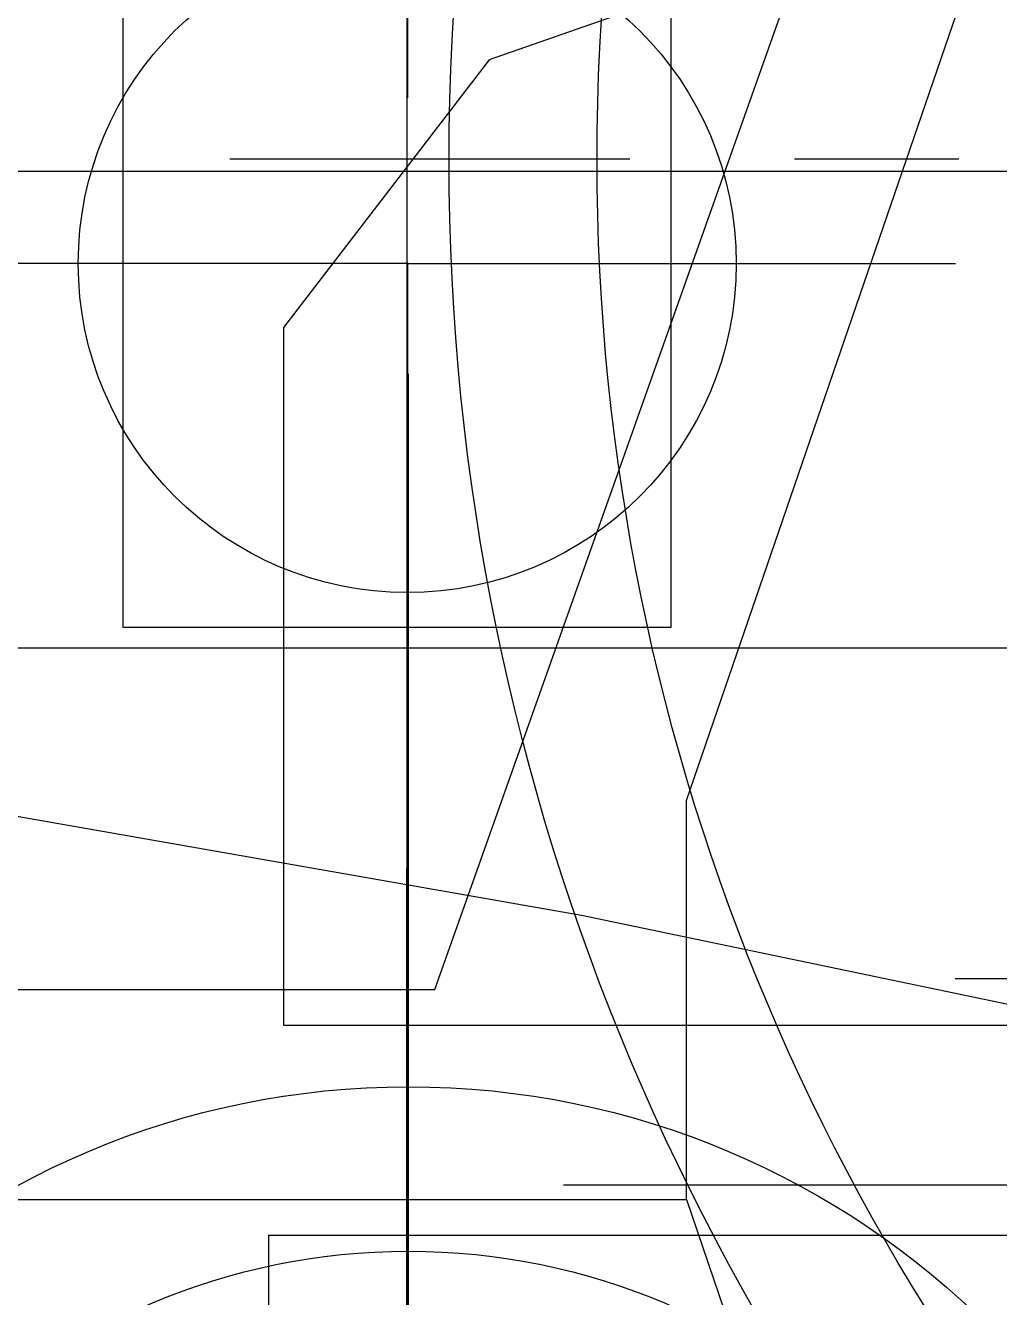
# Model space of a CAD drawing. Extents: x -381 to 213, y -63 to 250.
# Drawn here: x -121.54 to -112.65, y 18.19 to 29.79 of the extents above; entities that cross this region are included whole.
import ezdxf

# ---------------------------------------------------------------- set-up
doc = ezdxf.new("R2010")
doc.units = 0
doc.header["$MEASUREMENT"] = 0
for name, pattern in [('K5LT65535', [0]), ('K5LT_AXLED', [19.5, 15, -1.5, 1.5, -1.5]), ('K5LT_BASIC', [0])]:
    doc.linetypes.add(name, pattern=pattern)
doc.layers.add('Системный слой', color=7, linetype='Continuous')

# ---------------------------------------------------------------- blocks, each defined once
blk = doc.blocks.new('*U')
at = {"layer": 'Системный слой', "color": 30, "linetype": 'K5LT_AXLED'}
for p, q in [((94.013, 5.981), (94.013, 74.478)), ((94.013, 5.981), (94.013, 74.478)), ((94.013, 5.982), (94.013, 72.497)), ((94.013, 5.982), (94.013, 72.497)), ((94.013, 5.981), (94.013, 70.516)), ((94.013, 5.981), (94.013, 70.516)), ((94.013, 20.983), (94.013, 25.983)), ((94.013, 20.983), (94.013, 25.983)), ((94.013, 5.982), (94.013, 22.983)), ((94.013, 5.982), (94.013, 22.983)), ((-118.058, 12.608), (-118.058, 22.108)), ((94.013, 20.983), (89.013, 20.983)), ((94.013, 20.983), (89.013, 20.983)), ((94.013, 20.983), (99.013, 20.983)), ((94.013, 20.983), (94.013, 15.983)), ((94.013, 20.983), (99.013, 20.983)), ((94.013, 20.983), (94.013, 15.983)), ((-54.117, 5.679), (-54.117, 19.679)), ((-54.117, 5.679), (-54.117, 19.179)), ((-45.631, 14.164), (-49.131, 14.164)), ((-118.058, 12.608), (-127.558, 12.608)), ((-21.536, -16.111), (-21.536, 5.389)), ((-21.536, -16.111), (-21.536, 4.189)), ((-0.009, -0.168), (-23.159, -0.168)), ((-0.009, -0.168), (-21.809, -0.168))]:
    blk.add_line(p, q, dxfattribs=at)
at = {"layer": 'Системный слой', "color": 5, "linetype": 'K5LT_BASIC'}
for p, q in [((-120.649, 31.806), (-120.649, 24.306)), ((-115.649, 24.306), (-115.649, 31.806)), ((-120.649, 24.306), (-115.649, 24.306)), ((-44.617, 17.179), (-63.617, 17.179)), ((-168.83, -0.277), (156.17, -0.277))]:
    blk.add_line(p, q, dxfattribs=at)
blk = doc.blocks.new('*F')
at = {"layer": 'Системный слой', "color": 5, "linetype": 'K5LT65535'}
for points in [[(-51.102, 49.761), (-128.234, 22.87), (-130.112, 20.429), (-130.112, 14.065), (-53.877, 14.065), (-43.829, 42.392), (-43.829, 45.933)], [(-51.58, 12.152), (-51.58, 15.788), (-42.68, 41.722), (-39.714, 44.689), (1.149, 44.689), (2.728, 43.11), (2.728, -18.333), (0.766, -21.534), (-1.148, -21.534)], [(128.857, 7.143), (119.127, 9.616), (108.601, 12.327), (95.602, 15.038), (84.677, 16.952), (74.549, 18.468), (64.596, 19.329)], [(61.31, -34.166), (-32.345, -34.121), (-47.082, -29.094), (-58.662, -6.988), (-60.958, -2.49), (-65.073, -0.385), (-75.983, 2.103), (-86.605, 2.103), (-95.888, 2.103), (-104.022, -0.385), (-108.998, -5.361), (-114.262, -13.687), (-130.243, -13.687), (-130.243, 12.152), (-51.58, 12.152), (-42.01, -15.983), (-39.427, -18.567), (-35.886, -20.385), (-31.867, -21.534), (54.835, -21.534), (57.084, -19.285), (57.084, 15.692), (64.596, 15.692), (64.622, 7.622)]]:
    blk.add_lwpolyline(points, dxfattribs=at)
at = {"layer": 'Системный слой', "color": 5, "linetype": 'K5LT_BASIC'}
for centre, radius in [((94.013, 5.981), 62.534), ((94.013, 5.981), 62.534), ((94.013, 5.981), 37.817), ((94.013, 5.981), 37.817), ((94.013, 5.981), 31.192), ((94.013, 5.981), 31.192), ((94.013, 5.982), 29.543), ((94.013, 5.982), 29.543), ((94.013, 20.983), 3), ((94.013, 20.983), 3), ((-0.009, -0.168), 21.15), ((-0.009, -0.168), 19.8), ((-54.117, 5.679), 7.5), ((-54.117, 5.679), 6), ((-21.536, -16.111), 19.5), ((-21.536, -16.111), 18.3)]:
    blk.add_circle(centre, radius, dxfattribs=at)
at = {"layer": 'Системный слой'}
blk.add_blockref('*U', (0, 0), dxfattribs=at)
blk.add_blockref('*U', (0, 0), dxfattribs=at)
blk.add_blockref('*U', (0, 0), dxfattribs=at)
blk.add_blockref('*U', (0, 0), dxfattribs=at)
blk.add_blockref('*U', (0, 0), dxfattribs=at)
blk.add_blockref('*U', (0, 0), dxfattribs=at)
blk.add_blockref('*U', (0, 0), dxfattribs=at)
blk.add_blockref('*U', (0, 0), dxfattribs=at)
blk.add_blockref('*U', (0, 0), dxfattribs=at)
blk.add_blockref('*U', (0, 0), dxfattribs=at)
blk.add_blockref('*U', (0, 0), dxfattribs=at)
blk.add_blockref('*U', (0, 0), dxfattribs=at)
blk.add_blockref('*U', (0, 0), dxfattribs=at)
blk.add_blockref('*U', (0, 0), dxfattribs=at)
blk.add_blockref('*U', (0, 0), dxfattribs=at)
blk.add_blockref('*U', (0, 0), dxfattribs=at)
blk.add_blockref('*U', (0, 0), dxfattribs=at)
blk.add_blockref('*U', (0, 0), dxfattribs=at)
blk.add_blockref('*U', (0, 0), dxfattribs=at)
blk.add_blockref('*U', (0, 0), dxfattribs=at)
blk.add_blockref('*U', (0, 0), dxfattribs=at)
blk.add_blockref('*U', (0, 0), dxfattribs=at)
blk.add_blockref('*U', (0, 0), dxfattribs=at)
blk.add_blockref('*U', (0, 0), dxfattribs=at)
blk.add_blockref('*U', (0, 0), dxfattribs=at)
blk.add_blockref('*U', (0, 0), dxfattribs=at)
blk.add_blockref('*U', (0, 0), dxfattribs=at)
blk.add_blockref('*U', (0, 0), dxfattribs=at)
blk.add_blockref('*U', (0, 0), dxfattribs=at)
blk.add_blockref('*U', (0, 0), dxfattribs=at)
blk.add_blockref('*U', (0, 0), dxfattribs=at)
blk.add_blockref('*U', (0, 0), dxfattribs=at)
blk.add_blockref('*U', (0, 0), dxfattribs=at)
blk.add_blockref('*U', (0, 0), dxfattribs=at)
blk.add_blockref('*U', (0, 0), dxfattribs=at)
blk.add_blockref('*U', (0, 0), dxfattribs=at)
blk.add_blockref('*U', (0, 0), dxfattribs=at)
blk.add_blockref('*U', (0, 0), dxfattribs=at)
blk.add_blockref('*U', (0, 0), dxfattribs=at)
blk.add_blockref('*U', (0, 0), dxfattribs=at)
blk.add_blockref('*U', (0, 0), dxfattribs=at)
blk.add_blockref('*U', (0, 0), dxfattribs=at)
blk.add_blockref('*U', (0, 0), dxfattribs=at)
blk.add_blockref('*U', (0, 0), dxfattribs=at)
blk.add_blockref('*U', (0, 0), dxfattribs=at)
blk.add_blockref('*U', (0, 0), dxfattribs=at)
blk.add_blockref('*U', (0, 0), dxfattribs=at)
blk.add_blockref('*U', (0, 0), dxfattribs=at)
blk.add_blockref('*U', (0, 0), dxfattribs=at)
blk.add_blockref('*U', (0, 0), dxfattribs=at)
blk.add_blockref('*U', (0, 0), dxfattribs=at)
blk.add_blockref('*U', (0, 0), dxfattribs=at)
blk.add_blockref('*U', (0, 0), dxfattribs=at)
blk.add_blockref('*U', (0, 0), dxfattribs=at)
blk.add_blockref('*U', (0, 0), dxfattribs=at)
blk.add_blockref('*U', (0, 0), dxfattribs=at)
blk.add_blockref('*U', (0, 0), dxfattribs=at)
blk.add_blockref('*U', (0, 0), dxfattribs=at)
blk.add_blockref('*U', (0, 0), dxfattribs=at)
blk.add_blockref('*U', (0, 0), dxfattribs=at)
blk.add_blockref('*U', (0, 0), dxfattribs=at)
blk.add_blockref('*U', (0, 0), dxfattribs=at)
blk.add_blockref('*U', (0, 0), dxfattribs=at)
blk.add_blockref('*U', (0, 0), dxfattribs=at)
blk.add_blockref('*U', (0, 0), dxfattribs=at)
blk.add_blockref('*U', (0, 0), dxfattribs=at)
blk.add_blockref('*U', (0, 0), dxfattribs=at)
blk.add_blockref('*U', (0, 0), dxfattribs=at)
blk.add_blockref('*U', (0, 0), dxfattribs=at)
blk.add_blockref('*U', (0, 0), dxfattribs=at)
blk.add_blockref('*U', (0, 0), dxfattribs=at)
blk.add_blockref('*U', (0, 0), dxfattribs=at)
blk.add_blockref('*U', (0, 0), dxfattribs=at)
blk.add_blockref('*U', (0, 0), dxfattribs=at)
blk.add_blockref('*U', (0, 0), dxfattribs=at)
blk.add_blockref('*U', (0, 0), dxfattribs=at)
blk.add_blockref('*U', (0, 0), dxfattribs=at)
blk.add_blockref('*U', (0, 0), dxfattribs=at)
blk.add_blockref('*U', (0, 0), dxfattribs=at)
blk.add_blockref('*U', (0, 0), dxfattribs=at)
blk.add_blockref('*U', (0, 0), dxfattribs=at)
blk.add_blockref('*U', (0, 0), dxfattribs=at)
blk.add_blockref('*U', (0, 0), dxfattribs=at)
blk.add_blockref('*U', (0, 0), dxfattribs=at)
blk.add_blockref('*U', (0, 0), dxfattribs=at)
blk.add_blockref('*U', (0, 0), dxfattribs=at)
blk.add_blockref('*U', (0, 0), dxfattribs=at)
blk.add_blockref('*U', (0, 0), dxfattribs=at)
blk.add_blockref('*U', (0, 0), dxfattribs=at)
blk.add_blockref('*U', (0, 0), dxfattribs=at)
blk.add_blockref('*U', (0, 0), dxfattribs=at)
blk.add_blockref('*U', (0, 0), dxfattribs=at)
blk.add_blockref('*U', (0, 0), dxfattribs=at)
blk.add_blockref('*U', (0, 0), dxfattribs=at)
blk.add_blockref('*U', (0, 0), dxfattribs=at)
blk.add_blockref('*U', (0, 0), dxfattribs=at)
blk.add_blockref('*U', (0, 0), dxfattribs=at)
blk.add_blockref('*U', (0, 0), dxfattribs=at)
blk.add_blockref('*U', (0, 0), dxfattribs=at)
blk.add_blockref('*U', (0, 0), dxfattribs=at)
blk.add_blockref('*U', (0, 0), dxfattribs=at)
blk.add_blockref('*U', (0, 0), dxfattribs=at)
blk.add_blockref('*U', (0, 0), dxfattribs=at)
blk.add_blockref('*U', (0, 0), dxfattribs=at)
blk.add_blockref('*U', (0, 0), dxfattribs=at)
blk.add_blockref('*U', (0, 0), dxfattribs=at)
blk.add_blockref('*U', (0, 0), dxfattribs=at)
blk.add_blockref('*U', (0, 0), dxfattribs=at)
blk.add_blockref('*U', (0, 0), dxfattribs=at)
blk.add_blockref('*U', (0, 0), dxfattribs=at)
blk.add_blockref('*U', (0, 0), dxfattribs=at)
blk.add_blockref('*U', (0, 0), dxfattribs=at)
blk.add_blockref('*U', (0, 0), dxfattribs=at)
blk.add_blockref('*U', (0, 0), dxfattribs=at)
blk.add_blockref('*U', (0, 0), dxfattribs=at)
blk.add_blockref('*U', (0, 0), dxfattribs=at)
blk.add_blockref('*U', (0, 0), dxfattribs=at)
blk.add_blockref('*U', (0, 0), dxfattribs=at)
blk.add_blockref('*U', (0, 0), dxfattribs=at)
blk.add_blockref('*U', (0, 0), dxfattribs=at)
blk.add_blockref('*U', (0, 0), dxfattribs=at)
blk.add_blockref('*U', (0, 0), dxfattribs=at)
blk.add_blockref('*U', (0, 0), dxfattribs=at)
blk.add_blockref('*U', (0, 0), dxfattribs=at)
blk.add_blockref('*U', (0, 0), dxfattribs=at)
blk.add_blockref('*U', (0, 0), dxfattribs=at)
blk.add_blockref('*U', (0, 0), dxfattribs=at)
blk.add_blockref('*U', (0, 0), dxfattribs=at)
blk.add_blockref('*U', (0, 0), dxfattribs=at)
blk.add_blockref('*U', (0, 0), dxfattribs=at)
blk.add_blockref('*U', (0, 0), dxfattribs=at)
blk.add_blockref('*U', (0, 0), dxfattribs=at)
blk.add_blockref('*U', (0, 0), dxfattribs=at)
blk.add_blockref('*U', (0, 0), dxfattribs=at)
blk.add_blockref('*U', (0, 0), dxfattribs=at)
blk.add_blockref('*U', (0, 0), dxfattribs=at)
blk.add_blockref('*U', (0, 0), dxfattribs=at)
blk.add_blockref('*U', (0, 0), dxfattribs=at)
blk.add_blockref('*U', (0, 0), dxfattribs=at)
blk.add_blockref('*U', (0, 0), dxfattribs=at)
blk.add_blockref('*U', (0, 0), dxfattribs=at)
blk.add_blockref('*U', (0, 0), dxfattribs=at)
blk.add_blockref('*U', (0, 0), dxfattribs=at)
blk.add_blockref('*U', (0, 0), dxfattribs=at)
blk.add_blockref('*U', (0, 0), dxfattribs=at)
blk.add_blockref('*U', (0, 0), dxfattribs=at)
blk.add_blockref('*U', (0, 0), dxfattribs=at)
blk.add_blockref('*U', (0, 0), dxfattribs=at)
blk.add_blockref('*U', (0, 0), dxfattribs=at)
blk.add_blockref('*U', (0, 0), dxfattribs=at)
blk.add_blockref('*U', (0, 0), dxfattribs=at)
blk.add_blockref('*U', (0, 0), dxfattribs=at)
blk.add_blockref('*U', (0, 0), dxfattribs=at)
blk.add_blockref('*U', (0, 0), dxfattribs=at)
blk.add_blockref('*U', (0, 0), dxfattribs=at)
blk.add_blockref('*U', (0, 0), dxfattribs=at)
blk.add_blockref('*U', (0, 0), dxfattribs=at)
blk.add_blockref('*U', (0, 0), dxfattribs=at)
blk.add_blockref('*U', (0, 0), dxfattribs=at)
blk.add_blockref('*U', (0, 0), dxfattribs=at)
blk.add_blockref('*U', (0, 0), dxfattribs=at)
blk.add_blockref('*U', (0, 0), dxfattribs=at)
blk.add_blockref('*U', (0, 0), dxfattribs=at)
blk.add_blockref('*U', (0, 0), dxfattribs=at)
blk.add_blockref('*U', (0, 0), dxfattribs=at)
blk.add_blockref('*U', (0, 0), dxfattribs=at)
blk.add_blockref('*U', (0, 0), dxfattribs=at)
blk.add_blockref('*U', (0, 0), dxfattribs=at)
blk.add_blockref('*U', (0, 0), dxfattribs=at)
blk.add_blockref('*U', (0, 0), dxfattribs=at)
blk.add_blockref('*U', (0, 0), dxfattribs=at)
blk.add_blockref('*U', (0, 0), dxfattribs=at)
blk.add_blockref('*U', (0, 0), dxfattribs=at)
blk.add_blockref('*U', (0, 0), dxfattribs=at)
blk.add_blockref('*U', (0, 0), dxfattribs=at)
blk.add_blockref('*U', (0, 0), dxfattribs=at)
blk.add_blockref('*U', (0, 0), dxfattribs=at)
blk.add_blockref('*U', (0, 0), dxfattribs=at)
blk.add_blockref('*U', (0, 0), dxfattribs=at)
blk.add_blockref('*U', (0, 0), dxfattribs=at)
blk.add_blockref('*U', (0, 0), dxfattribs=at)
blk.add_blockref('*U', (0, 0), dxfattribs=at)
blk.add_blockref('*U', (0, 0), dxfattribs=at)
blk.add_blockref('*U', (0, 0), dxfattribs=at)
blk.add_blockref('*U', (0, 0), dxfattribs=at)
blk.add_blockref('*U', (0, 0), dxfattribs=at)
blk.add_blockref('*U', (0, 0), dxfattribs=at)
blk.add_blockref('*U', (0, 0), dxfattribs=at)
blk.add_blockref('*U', (0, 0), dxfattribs=at)
blk.add_blockref('*U', (0, 0), dxfattribs=at)
blk.add_blockref('*U', (0, 0), dxfattribs=at)
blk.add_blockref('*U', (0, 0), dxfattribs=at)
blk.add_blockref('*U', (0, 0), dxfattribs=at)
blk.add_blockref('*U', (0, 0), dxfattribs=at)
blk.add_blockref('*U', (0, 0), dxfattribs=at)
blk.add_blockref('*U', (0, 0), dxfattribs=at)
blk.add_blockref('*U', (0, 0), dxfattribs=at)
blk.add_blockref('*U', (0, 0), dxfattribs=at)
blk.add_blockref('*U', (0, 0), dxfattribs=at)
blk.add_blockref('*U', (0, 0), dxfattribs=at)
blk.add_blockref('*U', (0, 0), dxfattribs=at)
blk.add_blockref('*U', (0, 0), dxfattribs=at)
blk.add_blockref('*U', (0, 0), dxfattribs=at)
blk.add_blockref('*U', (0, 0), dxfattribs=at)
blk.add_blockref('*U', (0, 0), dxfattribs=at)
blk.add_blockref('*U', (0, 0), dxfattribs=at)
blk.add_blockref('*U', (0, 0), dxfattribs=at)

msp = doc.modelspace()

# ---------------------------------------------------------------- block references
at = {"layer": 'Системный слой'}
for name, p in [('*F', (-96.515, 28.741)), ('*F', (-63.927, 6.935)), ('*F', (-212.068, 6.637)), ('*F', (10.927, 6.609)), ('*U', (0, 0)), ('*U', (0, 0)), ('*U', (0, 0)), ('*U', (0, 0)), ('*U', (0, 0)), ('*U', (0, 0)), ('*U', (0, 0)), ('*U', (0, 0)), ('*U', (0, 0)), ('*U', (0, 0)), ('*U', (0, 0)), ('*U', (0, 0)), ('*U', (0, 0)), ('*U', (0, 0))]:
    msp.add_blockref(name, p, dxfattribs=at)

doc.saveas('drawing.dxf')
